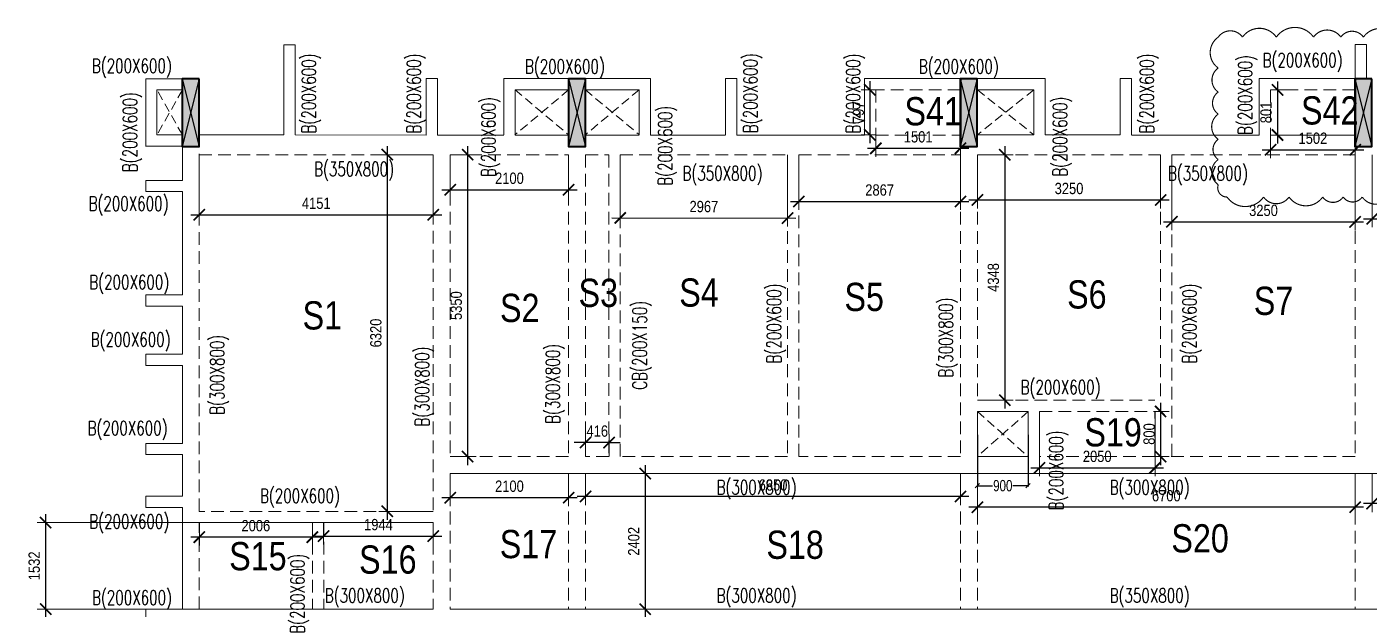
# Model space of a CAD drawing. Header units: millimetres. Extents: x -23 to 55667, y 48 to 26679.
# Drawn here: x -23 to 23784, y 16361 to 26679 of the extents above; entities that cross this region are included whole.
import ezdxf

# ---------------------------------------------------------------- set-up
doc = ezdxf.new("R2010")
doc.units = ezdxf.units.MM
doc.linetypes.add('DASHED', pattern=[0.75, 0.5, -0.25])
doc.linetypes.add('HIDDEN', pattern=[9.525, 6.35, -3.175])
doc.layers.get('Defpoints').update_dxf_attribs({"color": 1})
for name, color, linetype, lineweight in [('S-BEAM-IDEN', 2, 'Continuous', 9), ('S-COL HATCH', 8, 'Continuous', 35), ('S-COLS', 6, 'Continuous', 35), ('S_FRAMES', 4, 'Continuous', 9), ('STR-CUTOUT', 1, 'Continuous', 13)]:
    doc.layers.add(name, color=color, linetype=linetype, lineweight=lineweight)
doc.styles.add('Dim.s & Anno.(Misc.)', font='ARIALN.TTF')
doc.styles.add('ROMANS', font='romans.shx', dxfattribs={"width": 0.75})
doc.styles.add('SOBHA', font='swisscl.ttf', dxfattribs={"height": 200})
doc.dimstyles.new('A-GFC-100', dxfattribs={"dimscale": 100, "dimtxt": 2, "dimasz": 2, "dimexe": 1.5, "dimexo": 0, "dimgap": 1, "dimtad": 1, "dimdec": 0, "dimdsep": 46, "dimtxsty": 'Dim.s & Anno.(Misc.)', "dimblk": 'ARCHTICK', "dimcen": 0, "dimdle": 1.5, "dimclrd": 256, "dimclre": 8, "dimclrt": 6, "dimazin": 2, "dimtfac": 1, "dimtdec": 0, "dimtix": 1, "dimtmove": 2, "dimatfit": 3, "dimfxl": 1, "dimtolj": 1, "dimlwd": -1, "dimlwe": 9, "dimarcsym": 0})
doc.dimstyles.new('S-50', dxfattribs={"dimscale": 50, "dimtxt": 2.5, "dimasz": 1.5, "dimexe": 0.25, "dimexo": 0.25, "dimgap": 0.1, "dimtad": 0, "dimdec": 0, "dimrnd": 0.0005, "dimzin": 0, "dimdsep": 46, "dimtxsty": 'SOBHA', "dimblk": 'OBLIQUE', "dimcen": 0.09, "dimclrd": 9, "dimclre": 9, "dimclrt": 6, "dimadec": 5, "dimazin": 0, "dimtfac": 1, "dimtdec": 0, "dimtofl": 0, "dimtmove": 0, "dimatfit": 3, "dimfxl": 0.18, "dimtolj": 1, "dimtzin": 0, "dimlwd": -1, "dimlwe": -1, "dimarcsym": 0})

# ---------------------------------------------------------------- blocks, each defined once
blk = doc.blocks.new('A$C16acb9dc')
at = {"layer": 'S-COL HATCH'}
h = blk.add_hatch(color=8, dxfattribs=at)
h.dxf.hatch_style = 1
h.paths.add_polyline_path([(300, 17000), (0, 17000), (0, 15800), (300, 15800)])
h = blk.add_hatch(color=8, dxfattribs=at)
h.dxf.hatch_style = 1
h.paths.add_polyline_path([(7151, 17000), (6851, 17000), (6851, 15800), (7151, 15800)])
h = blk.add_hatch(color=8, dxfattribs=at)
h.dxf.hatch_style = 1
h.paths.add_polyline_path([(14100, 17000), (13800, 17000), (13800, 15800), (14100, 15800)])
h = blk.add_hatch(color=8, dxfattribs=at)
h.dxf.hatch_style = 1
h.paths.add_polyline_path([(21100, 17000), (20800, 17000), (20800, 15800), (21100, 15800)])
at = {"layer": 'S-COLS'}
for points in [[(300, 17000), (0, 17000), (0, 15800), (300, 15800)], [(7151, 17000), (6851, 17000), (6851, 15800), (7151, 15800)], [(14100, 17000), (13800, 17000), (13800, 15800), (14100, 15800)], [(21100, 17000), (20800, 17000), (20800, 15800), (21100, 15800)]]:
    blk.add_lwpolyline(points, close=True, dxfattribs=at)
blk = doc.blocks.new('A$C292141ff')
at = {"layer": 'S-COL HATCH'}
h = blk.add_hatch(color=8, dxfattribs=at)
h.dxf.hatch_style = 1
h.paths.add_polyline_path([(300, 22501), (0, 22501), (0, 21301), (300, 21301)])
h = blk.add_hatch(color=8, dxfattribs=at)
h.dxf.hatch_style = 1
h.paths.add_polyline_path([(7151, 22501), (6851, 22501), (6851, 21301), (7151, 21301)])
h = blk.add_hatch(color=8, dxfattribs=at)
h.dxf.hatch_style = 1
h.paths.add_polyline_path([(14100, 22501), (13800, 22501), (13800, 21301), (14100, 21301)])
h = blk.add_hatch(color=8, dxfattribs=at)
h.dxf.hatch_style = 1
h.paths.add_polyline_path([(21100, 22501), (20800, 22501), (20800, 21301), (21100, 21301)])
at = {"layer": 'Defpoints', "color": 3}
for p, q in [((300, 22501), (0, 21301)), ((0, 22501), (300, 21301)), ((7151, 22501), (6851, 21301)), ((6851, 22501), (7151, 21301)), ((14100, 22501), (13800, 21301)), ((13800, 22501), (14100, 21301)), ((21100, 22501), (20800, 21301)), ((20800, 22501), (21100, 21301))]:
    blk.add_line(p, q, dxfattribs=at)
at = {"layer": 'S-COLS'}
for points in [[(300, 22501), (0, 22501), (0, 21301), (300, 21301)], [(7151, 22501), (6851, 22501), (6851, 21301), (7151, 21301)], [(14100, 22501), (13800, 22501), (13800, 21301), (14100, 21301)], [(21100, 22501), (20800, 22501), (20800, 21301), (21100, 21301)]]:
    blk.add_lwpolyline(points, close=True, dxfattribs=at)
blk = doc.blocks.new('_Oblique')
at = {"color": 0, "linetype": 'ByBlock', "lineweight": -2}
blk.add_line((-0.5, -0.5), (0.5, 0.5), dxfattribs=at)
blk = doc.blocks.new('*D159')
at = {"color": 9, "transparency": 16777216}
for p, q in [((16836, 19451), (16836, 18535)), ((17735, 19451), (17735, 18535)), ((16836, 18548), (17105, 18548)), ((17735, 18548), (17466, 18548))]:
    blk.add_line(p, q, dxfattribs=at)
at = {"layer": 'Defpoints', "color": 0, "transparency": 16777216}
for p in [(16836, 19464), (17735, 19464), (17735, 18548)]:
    blk.add_point(p, dxfattribs=at)
at = {"color": 9, "transparency": 16777216, "xscale": 75, "yscale": 75, "zscale": 75, "rotation": 180}
blk.add_blockref('_Oblique', (16836, 18548), dxfattribs=at)
at = {"color": 9, "transparency": 16777216, "xscale": 75, "yscale": 75, "zscale": 75}
blk.add_blockref('_Oblique', (17735, 18548), dxfattribs=at)
at = {"color": 6, "transparency": 16777216, "insert": (17286, 18548), "char_height": 200, "attachment_point": 5, "style": 'SOBHA'}
blk.add_mtext('\\A1;900', dxfattribs=at)
blk = doc.blocks.new('_ArchTick')
at = {"color": 0, "linetype": 'ByBlock', "const_width": 0.15}
blk.add_lwpolyline([(-0.5, -0.5), (0.5, 0.5)], dxfattribs=at)
blk = doc.blocks.new('*D85')
at = {"color": 8, "lineweight": 9, "transparency": 16777216}
for p, q in [((3035, 24414), (3035, 23200)), ((7186, 24414), (7186, 23200))]:
    blk.add_line(p, q, dxfattribs=at)
at = {"transparency": 16777216}
blk.add_line((2885, 23350), (7336, 23350), dxfattribs=at)
at = {"layer": 'Defpoints', "color": 0, "transparency": 16777216}
for p in [(3035, 24414), (7186, 24414), (7186, 23350)]:
    blk.add_point(p, dxfattribs=at)
at = {"transparency": 16777216, "xscale": 200, "yscale": 200, "zscale": 200, "rotation": 180}
blk.add_blockref('_ArchTick', (3035, 23350), dxfattribs=at)
at = {"transparency": 16777216, "xscale": 200, "yscale": 200, "zscale": 200}
blk.add_blockref('_ArchTick', (7186, 23350), dxfattribs=at)
at = {"color": 6, "transparency": 16777216, "insert": (5110, 23552), "char_height": 200, "attachment_point": 5, "style": 'Dim.s & Anno.(Misc.)'}
blk.add_mtext('\\A1;4151', dxfattribs=at)
blk = doc.blocks.new('*D86')
at = {"transparency": 16777216}
blk.add_line((6369, 24564), (6369, 17944), dxfattribs=at)
at = {"color": 8, "lineweight": 9, "transparency": 16777216}
for p, q in [((7186, 24414), (6219, 24414)), ((7186, 18094), (6219, 18094))]:
    blk.add_line(p, q, dxfattribs=at)
at = {"layer": 'Defpoints', "color": 0, "transparency": 16777216}
for p in [(7186, 24414), (6369, 18094), (7186, 18094)]:
    blk.add_point(p, dxfattribs=at)
at = {"transparency": 16777216, "xscale": 200, "yscale": 200, "zscale": 200}
for p, rotation in [((6369, 24414), 90), ((6369, 18094), 270)]:
    blk.add_blockref('_ArchTick', p, dxfattribs=dict(at, rotation=rotation))
at = {"color": 6, "transparency": 16777216, "insert": (6167, 21254), "char_height": 200, "attachment_point": 5, "rotation": 90, "style": 'Dim.s & Anno.(Misc.)'}
blk.add_mtext('\\A1;6320', dxfattribs=at)
blk = doc.blocks.new('*D87')
at = {"transparency": 16777216}
blk.add_line((7795, 24564), (7795, 18914), dxfattribs=at)
at = {"color": 8, "lineweight": 9, "transparency": 16777216}
for p, q in [((7486, 24414), (7945, 24414)), ((7486, 19064), (7945, 19064))]:
    blk.add_line(p, q, dxfattribs=at)
at = {"layer": 'Defpoints', "color": 0, "transparency": 16777216}
for p in [(7486, 24414), (7486, 19064), (7795, 19064)]:
    blk.add_point(p, dxfattribs=at)
at = {"transparency": 16777216, "xscale": 200, "yscale": 200, "zscale": 200}
for p, rotation in [((7795, 24414), 90), ((7795, 19064), 270)]:
    blk.add_blockref('_ArchTick', p, dxfattribs=dict(at, rotation=rotation))
at = {"color": 6, "transparency": 16777216, "insert": (7593, 21739), "char_height": 200, "attachment_point": 5, "rotation": 90, "style": 'Dim.s & Anno.(Misc.)'}
blk.add_mtext('\\A1;5350', dxfattribs=at)
blk = doc.blocks.new('*D88')
at = {"color": 8, "lineweight": 9, "transparency": 16777216}
for p, q in [((7486, 24414), (7486, 23643)), ((9586, 24414), (9586, 23643))]:
    blk.add_line(p, q, dxfattribs=at)
at = {"transparency": 16777216}
blk.add_line((7336, 23793), (9736, 23793), dxfattribs=at)
at = {"layer": 'Defpoints', "color": 0, "transparency": 16777216}
for p in [(7486, 24414), (9586, 24414), (9586, 23793)]:
    blk.add_point(p, dxfattribs=at)
at = {"transparency": 16777216, "xscale": 200, "yscale": 200, "zscale": 200, "rotation": 180}
blk.add_blockref('_ArchTick', (7486, 23793), dxfattribs=at)
at = {"transparency": 16777216, "xscale": 200, "yscale": 200, "zscale": 200}
blk.add_blockref('_ArchTick', (9586, 23793), dxfattribs=at)
at = {"color": 6, "transparency": 16777216, "insert": (8536, 23995), "char_height": 200, "attachment_point": 5, "style": 'Dim.s & Anno.(Misc.)'}
blk.add_mtext('\\A1;2100', dxfattribs=at)
blk = doc.blocks.new('*D89')
at = {"color": 8, "lineweight": 9, "transparency": 16777216}
for p, q in [((3036, 17894), (3036, 17487)), ((5041, 17894), (5041, 17487))]:
    blk.add_line(p, q, dxfattribs=at)
at = {"transparency": 16777216}
blk.add_line((5191, 17637), (2886, 17637), dxfattribs=at)
at = {"layer": 'Defpoints', "color": 0, "transparency": 16777216}
for p in [(3036, 17894), (5041, 17894), (3036, 17637)]:
    blk.add_point(p, dxfattribs=at)
at = {"transparency": 16777216, "xscale": 200, "yscale": 200, "zscale": 200, "rotation": 180}
blk.add_blockref('_ArchTick', (3036, 17637), dxfattribs=at)
at = {"transparency": 16777216, "xscale": 200, "yscale": 200, "zscale": 200}
blk.add_blockref('_ArchTick', (5041, 17637), dxfattribs=at)
at = {"color": 6, "transparency": 16777216, "insert": (4038, 17839), "char_height": 200, "attachment_point": 5, "style": 'Dim.s & Anno.(Misc.)'}
blk.add_mtext('\\A1;2006', dxfattribs=at)
blk = doc.blocks.new('*D90')
at = {"color": 8, "lineweight": 9, "transparency": 16777216}
for p, q in [((7186, 17894), (160, 17894)), ((7186, 16362), (160, 16362))]:
    blk.add_line(p, q, dxfattribs=at)
at = {"transparency": 16777216}
blk.add_line((310, 18044), (310, 16212), dxfattribs=at)
at = {"layer": 'Defpoints', "color": 0, "transparency": 16777216}
for p in [(7186, 17894), (310, 16362), (7186, 16362)]:
    blk.add_point(p, dxfattribs=at)
at = {"transparency": 16777216, "xscale": 200, "yscale": 200, "zscale": 200}
for p, rotation in [((310, 17894), 90), ((310, 16362), 270)]:
    blk.add_blockref('_ArchTick', p, dxfattribs=dict(at, rotation=rotation))
at = {"color": 6, "transparency": 16777216, "insert": (108, 17128), "char_height": 200, "attachment_point": 5, "rotation": 90, "style": 'Dim.s & Anno.(Misc.)'}
blk.add_mtext('\\A1;1532', dxfattribs=at)
blk = doc.blocks.new('*D91')
at = {"color": 8, "lineweight": 9, "transparency": 16777216}
for p, q in [((5241, 17894), (5241, 17506)), ((7186, 17894), (7186, 17506))]:
    blk.add_line(p, q, dxfattribs=at)
at = {"transparency": 16777216}
blk.add_line((5091, 17656), (7336, 17656), dxfattribs=at)
at = {"layer": 'Defpoints', "color": 0, "transparency": 16777216}
for p in [(5241, 17894), (7186, 17894), (7186, 17656)]:
    blk.add_point(p, dxfattribs=at)
at = {"transparency": 16777216, "xscale": 200, "yscale": 200, "zscale": 200, "rotation": 180}
blk.add_blockref('_ArchTick', (5241, 17656), dxfattribs=at)
at = {"transparency": 16777216, "xscale": 200, "yscale": 200, "zscale": 200}
blk.add_blockref('_ArchTick', (7186, 17656), dxfattribs=at)
at = {"color": 6, "transparency": 16777216, "insert": (6213, 17858), "char_height": 200, "attachment_point": 5, "style": 'Dim.s & Anno.(Misc.)'}
blk.add_mtext('\\A1;1944', dxfattribs=at)
blk = doc.blocks.new('*D92')
at = {"color": 8, "lineweight": 9, "transparency": 16777216}
for p, q in [((7486, 18764), (7486, 18186)), ((9586, 18764), (9586, 18186))]:
    blk.add_line(p, q, dxfattribs=at)
at = {"transparency": 16777216}
blk.add_line((9736, 18336), (7336, 18336), dxfattribs=at)
at = {"layer": 'Defpoints', "color": 0, "transparency": 16777216}
for p in [(7486, 18764), (9586, 18764), (7486, 18336)]:
    blk.add_point(p, dxfattribs=at)
at = {"transparency": 16777216, "xscale": 200, "yscale": 200, "zscale": 200, "rotation": 180}
blk.add_blockref('_ArchTick', (7486, 18336), dxfattribs=at)
at = {"transparency": 16777216, "xscale": 200, "yscale": 200, "zscale": 200}
blk.add_blockref('_ArchTick', (9586, 18336), dxfattribs=at)
at = {"color": 6, "transparency": 16777216, "insert": (8536, 18538), "char_height": 200, "attachment_point": 5, "style": 'Dim.s & Anno.(Misc.)'}
blk.add_mtext('\\A1;2100', dxfattribs=at)
blk = doc.blocks.new('*D93')
at = {"color": 8, "lineweight": 9, "transparency": 16777216}
for p, q in [((9886, 18764), (9886, 18207)), ((16536, 18764), (16536, 18207))]:
    blk.add_line(p, q, dxfattribs=at)
at = {"transparency": 16777216}
blk.add_line((16686, 18357), (9736, 18357), dxfattribs=at)
at = {"layer": 'Defpoints', "color": 0, "transparency": 16777216}
for p in [(9886, 18764), (16536, 18764), (9886, 18357)]:
    blk.add_point(p, dxfattribs=at)
at = {"transparency": 16777216, "xscale": 200, "yscale": 200, "zscale": 200, "rotation": 180}
blk.add_blockref('_ArchTick', (9886, 18357), dxfattribs=at)
at = {"transparency": 16777216, "xscale": 200, "yscale": 200, "zscale": 200}
blk.add_blockref('_ArchTick', (16536, 18357), dxfattribs=at)
at = {"color": 6, "transparency": 16777216, "insert": (13211, 18559), "char_height": 200, "attachment_point": 5, "style": 'Dim.s & Anno.(Misc.)'}
blk.add_mtext('\\A1;6650', dxfattribs=at)
blk = doc.blocks.new('*D94')
at = {"color": 8, "lineweight": 9, "transparency": 16777216}
for p, q in [((16836, 18764), (16836, 18018)), ((23536, 18764), (23536, 18018))]:
    blk.add_line(p, q, dxfattribs=at)
at = {"transparency": 16777216}
blk.add_line((23686, 18168), (16686, 18168), dxfattribs=at)
at = {"layer": 'Defpoints', "color": 0, "transparency": 16777216}
for p in [(16836, 18764), (23536, 18764), (16836, 18168)]:
    blk.add_point(p, dxfattribs=at)
at = {"transparency": 16777216, "xscale": 200, "yscale": 200, "zscale": 200, "rotation": 180}
blk.add_blockref('_ArchTick', (16836, 18168), dxfattribs=at)
at = {"transparency": 16777216, "xscale": 200, "yscale": 200, "zscale": 200}
blk.add_blockref('_ArchTick', (23536, 18168), dxfattribs=at)
at = {"color": 6, "transparency": 16777216, "insert": (20186, 18370), "char_height": 200, "attachment_point": 5, "style": 'Dim.s & Anno.(Misc.)'}
blk.add_mtext('\\A1;6700', dxfattribs=at)
blk = doc.blocks.new('*D95')
at = {"color": 8, "lineweight": 9, "transparency": 16777216}
for p, q in [((23836, 18764), (23836, 18081)), ((29311, 18764), (29311, 18081))]:
    blk.add_line(p, q, dxfattribs=at)
at = {"transparency": 16777216}
blk.add_line((29461, 18231), (23686, 18231), dxfattribs=at)
at = {"layer": 'Defpoints', "color": 0, "transparency": 16777216}
for p in [(23836, 18764), (29311, 18764), (23836, 18231)]:
    blk.add_point(p, dxfattribs=at)
at = {"transparency": 16777216, "xscale": 200, "yscale": 200, "zscale": 200, "rotation": 180}
blk.add_blockref('_ArchTick', (23836, 18231), dxfattribs=at)
at = {"transparency": 16777216, "xscale": 200, "yscale": 200, "zscale": 200}
blk.add_blockref('_ArchTick', (29311, 18231), dxfattribs=at)
at = {"color": 6, "transparency": 16777216, "insert": (26573, 18433), "char_height": 200, "attachment_point": 5, "style": 'Dim.s & Anno.(Misc.)'}
blk.add_mtext('\\A1;5475', dxfattribs=at)
blk = doc.blocks.new('*D99')
at = {"transparency": 16777216}
blk.add_line((55517, 18914), (55517, 16212), dxfattribs=at)
at = {"color": 8, "lineweight": 9, "transparency": 16777216}
for p, q in [((7486, 18764), (55667, 18764)), ((7486, 16362), (55667, 16362))]:
    blk.add_line(p, q, dxfattribs=at)
at = {"layer": 'Defpoints', "color": 0, "transparency": 16777216}
for p in [(7486, 18764), (7486, 16362), (55517, 16362)]:
    blk.add_point(p, dxfattribs=at)
at = {"transparency": 16777216, "xscale": 200, "yscale": 200, "zscale": 200}
for p, rotation in [((55517, 18764), 90), ((55517, 16362), 270)]:
    blk.add_blockref('_ArchTick', p, dxfattribs=dict(at, rotation=rotation))
at = {"color": 6, "transparency": 16777216, "insert": (55315, 17563), "char_height": 200, "attachment_point": 5, "rotation": 90, "style": 'Dim.s & Anno.(Misc.)'}
blk.add_mtext('\\A1;2402', dxfattribs=at)
blk = doc.blocks.new('*D100')
at = {"transparency": 16777216}
for p, q in [((9886, 19313), (9686, 19313)), ((10302, 19313), (9886, 19313)), ((10302, 19313), (10502, 19313))]:
    blk.add_line(p, q, dxfattribs=at)
at = {"color": 8, "lineweight": 9, "transparency": 16777216}
for p, q in [((9886, 19064), (9886, 19463)), ((10302, 19064), (10302, 19463))]:
    blk.add_line(p, q, dxfattribs=at)
at = {"layer": 'Defpoints', "color": 0, "transparency": 16777216}
for p in [(9886, 19313), (9886, 19064), (10302, 19064)]:
    blk.add_point(p, dxfattribs=at)
at = {"transparency": 16777216, "xscale": 200, "yscale": 200, "zscale": 200}
blk.add_blockref('_ArchTick', (9886, 19313), dxfattribs=at)
at = {"transparency": 16777216, "xscale": 200, "yscale": 200, "zscale": 200, "rotation": 180}
blk.add_blockref('_ArchTick', (10302, 19313), dxfattribs=at)
at = {"color": 6, "transparency": 16777216, "insert": (10094, 19515), "char_height": 200, "attachment_point": 5, "style": 'Dim.s & Anno.(Misc.)'}
blk.add_mtext('\\A1;416', dxfattribs=at)
blk = doc.blocks.new('*D101')
at = {"color": 8, "lineweight": 9, "transparency": 16777216}
for p, q in [((10502, 24414), (10501, 23143)), ((13469, 24412), (13468, 23141))]:
    blk.add_line(p, q, dxfattribs=at)
at = {"transparency": 16777216}
blk.add_line((10351, 23293), (13618, 23291), dxfattribs=at)
at = {"layer": 'Defpoints', "color": 0, "transparency": 16777216}
for p in [(10502, 24414), (13469, 24412), (13468, 23291)]:
    blk.add_point(p, dxfattribs=at)
at = {"transparency": 16777216, "xscale": 200, "yscale": 200, "zscale": 200}
for p, rotation in [((10501, 23293), 179.9586224909352), ((13468, 23291), 359.9586224909352)]:
    blk.add_blockref('_ArchTick', p, dxfattribs=dict(at, rotation=rotation))
at = {"color": 6, "transparency": 16777216, "insert": (11985, 23494), "char_height": 200, "attachment_point": 5, "rotation": 359.9586, "style": 'Dim.s & Anno.(Misc.)'}
blk.add_mtext('\\A1;2967', dxfattribs=at)
blk = doc.blocks.new('*D102')
at = {"color": 8, "lineweight": 9, "transparency": 16777216}
for p, q in [((13669, 24412), (13669, 23435)), ((16536, 24412), (16536, 23435))]:
    blk.add_line(p, q, dxfattribs=at)
at = {"transparency": 16777216}
blk.add_line((13519, 23585), (16686, 23585), dxfattribs=at)
at = {"layer": 'Defpoints', "color": 0, "transparency": 16777216}
for p in [(13669, 24412), (16536, 24412), (16536, 23585)]:
    blk.add_point(p, dxfattribs=at)
at = {"transparency": 16777216, "xscale": 200, "yscale": 200, "zscale": 200, "rotation": 180}
blk.add_blockref('_ArchTick', (13669, 23585), dxfattribs=at)
at = {"transparency": 16777216, "xscale": 200, "yscale": 200, "zscale": 200}
blk.add_blockref('_ArchTick', (16536, 23585), dxfattribs=at)
at = {"color": 6, "transparency": 16777216, "insert": (15102, 23787), "char_height": 200, "attachment_point": 5, "style": 'Dim.s & Anno.(Misc.)'}
blk.add_mtext('\\A1;2867', dxfattribs=at)
blk = doc.blocks.new('*D103')
at = {"color": 8, "lineweight": 9, "transparency": 16777216}
for p, q in [((16836, 24412), (16836, 23462)), ((20086, 24412), (20086, 23462))]:
    blk.add_line(p, q, dxfattribs=at)
at = {"transparency": 16777216}
blk.add_line((16686, 23612), (20236, 23612), dxfattribs=at)
at = {"layer": 'Defpoints', "color": 0, "transparency": 16777216}
for p in [(16836, 24412), (20086, 24412), (20086, 23612)]:
    blk.add_point(p, dxfattribs=at)
at = {"transparency": 16777216, "xscale": 200, "yscale": 200, "zscale": 200, "rotation": 180}
blk.add_blockref('_ArchTick', (16836, 23612), dxfattribs=at)
at = {"transparency": 16777216, "xscale": 200, "yscale": 200, "zscale": 200}
blk.add_blockref('_ArchTick', (20086, 23612), dxfattribs=at)
at = {"color": 6, "transparency": 16777216, "insert": (18461, 23814), "char_height": 200, "attachment_point": 5, "style": 'Dim.s & Anno.(Misc.)'}
blk.add_mtext('\\A1;3250', dxfattribs=at)
blk = doc.blocks.new('*D104')
at = {"transparency": 16777216}
blk.add_line((17322, 24562), (17322, 19914), dxfattribs=at)
at = {"color": 8, "lineweight": 9, "transparency": 16777216}
for p, q in [((16836, 24412), (17472, 24412)), ((16836, 20064), (17472, 20064))]:
    blk.add_line(p, q, dxfattribs=at)
at = {"layer": 'Defpoints', "color": 0, "transparency": 16777216}
for p in [(16836, 24412), (16836, 20064), (17322, 20064)]:
    blk.add_point(p, dxfattribs=at)
at = {"transparency": 16777216, "xscale": 200, "yscale": 200, "zscale": 200}
for p, rotation in [((17322, 24412), 89.9969750730638), ((17322, 20064), 269.9969750730637)]:
    blk.add_blockref('_ArchTick', p, dxfattribs=dict(at, rotation=rotation))
at = {"color": 6, "transparency": 16777216, "insert": (17120, 22238), "char_height": 200, "attachment_point": 5, "rotation": 89.997, "style": 'Dim.s & Anno.(Misc.)'}
blk.add_mtext('\\A1;4348', dxfattribs=at)
blk = doc.blocks.new('*D105')
at = {"color": 8, "lineweight": 9, "transparency": 16777216}
for p, q in [((17935, 19864), (17935, 18715)), ((19986, 19864), (19986, 18715))]:
    blk.add_line(p, q, dxfattribs=at)
at = {"transparency": 16777216}
blk.add_line((17785, 18865), (20136, 18865), dxfattribs=at)
at = {"layer": 'Defpoints', "color": 0, "transparency": 16777216}
for p in [(17935, 19864), (19986, 19864), (19986, 18865)]:
    blk.add_point(p, dxfattribs=at)
at = {"transparency": 16777216, "xscale": 200, "yscale": 200, "zscale": 200, "rotation": 180}
blk.add_blockref('_ArchTick', (17935, 18865), dxfattribs=at)
at = {"transparency": 16777216, "xscale": 200, "yscale": 200, "zscale": 200}
blk.add_blockref('_ArchTick', (19986, 18865), dxfattribs=at)
at = {"color": 6, "transparency": 16777216, "insert": (18961, 19067), "char_height": 200, "attachment_point": 5, "style": 'Dim.s & Anno.(Misc.)'}
blk.add_mtext('\\A1;2050', dxfattribs=at)
blk = doc.blocks.new('*D106')
at = {"transparency": 16777216}
blk.add_line((20085, 20014), (20085, 18914), dxfattribs=at)
at = {"color": 8, "lineweight": 9, "transparency": 16777216}
for p, q in [((19986, 19864), (20235, 19864)), ((19986, 19064), (20235, 19064))]:
    blk.add_line(p, q, dxfattribs=at)
at = {"layer": 'Defpoints', "color": 0, "transparency": 16777216}
for p in [(19986, 19864), (19986, 19064), (20085, 19064)]:
    blk.add_point(p, dxfattribs=at)
at = {"transparency": 16777216, "xscale": 200, "yscale": 200, "zscale": 200}
for p, rotation in [((20085, 19864), 90), ((20085, 19064), 270)]:
    blk.add_blockref('_ArchTick', p, dxfattribs=dict(at, rotation=rotation))
at = {"color": 6, "transparency": 16777216, "insert": (19883, 19464), "char_height": 200, "attachment_point": 5, "rotation": 90, "style": 'Dim.s & Anno.(Misc.)'}
blk.add_mtext('\\A1;800', dxfattribs=at)
blk = doc.blocks.new('*D107')
at = {"color": 8, "lineweight": 9, "transparency": 16777216}
for p, q in [((20286, 24414), (20285, 23076)), ((23536, 24412), (23535, 23073))]:
    blk.add_line(p, q, dxfattribs=at)
at = {"transparency": 16777216}
blk.add_line((20135, 23226), (23685, 23223), dxfattribs=at)
at = {"layer": 'Defpoints', "color": 0, "transparency": 16777216}
for p in [(20286, 24414), (23536, 24412), (23535, 23223)]:
    blk.add_point(p, dxfattribs=at)
at = {"transparency": 16777216, "xscale": 200, "yscale": 200, "zscale": 200}
for p, rotation in [((20285, 23226), 179.9531051215326), ((23535, 23223), 359.9531051215326)]:
    blk.add_blockref('_ArchTick', p, dxfattribs=dict(at, rotation=rotation))
at = {"color": 6, "transparency": 16777216, "insert": (21910, 23426), "char_height": 200, "attachment_point": 5, "rotation": 359.9531, "style": 'Dim.s & Anno.(Misc.)'}
blk.add_mtext('\\A1;3250', dxfattribs=at)
blk = doc.blocks.new('*D108')
at = {"color": 8, "lineweight": 9, "transparency": 16777216}
for p, q in [((23836, 24412), (23836, 23128)), ((26473, 24412), (26473, 23128))]:
    blk.add_line(p, q, dxfattribs=at)
at = {"transparency": 16777216}
blk.add_line((23686, 23278), (26623, 23278), dxfattribs=at)
at = {"layer": 'Defpoints', "color": 0, "transparency": 16777216}
for p in [(23836, 24412), (26473, 24412), (26473, 23278)]:
    blk.add_point(p, dxfattribs=at)
at = {"transparency": 16777216, "xscale": 200, "yscale": 200, "zscale": 200, "rotation": 180}
blk.add_blockref('_ArchTick', (23836, 23278), dxfattribs=at)
at = {"transparency": 16777216, "xscale": 200, "yscale": 200, "zscale": 200}
blk.add_blockref('_ArchTick', (26473, 23278), dxfattribs=at)
at = {"color": 6, "transparency": 16777216, "insert": (25154, 23480), "char_height": 200, "attachment_point": 5, "style": 'Dim.s & Anno.(Misc.)'}
blk.add_mtext('\\A1;2637', dxfattribs=at)
blk = doc.blocks.new('*D126')
at = {"color": 8, "lineweight": 9, "transparency": 16777216}
for p, q in [((22035, 24762), (22035, 24352)), ((23537, 24762), (23537, 24352))]:
    blk.add_line(p, q, dxfattribs=at)
at = {"transparency": 16777216}
blk.add_line((21885, 24502), (23687, 24502), dxfattribs=at)
at = {"layer": 'Defpoints', "color": 0, "transparency": 16777216}
for p in [(22035, 24762), (23537, 24762), (23537, 24502)]:
    blk.add_point(p, dxfattribs=at)
at = {"transparency": 16777216, "xscale": 200, "yscale": 200, "zscale": 200, "rotation": 180}
blk.add_blockref('_ArchTick', (22035, 24502), dxfattribs=at)
at = {"transparency": 16777216, "xscale": 200, "yscale": 200, "zscale": 200}
blk.add_blockref('_ArchTick', (23537, 24502), dxfattribs=at)
at = {"color": 6, "transparency": 16777216, "insert": (22786, 24704), "char_height": 200, "attachment_point": 5, "style": 'Dim.s & Anno.(Misc.)'}
blk.add_mtext('\\A1;1502', dxfattribs=at)
blk = doc.blocks.new('*D127')
at = {"transparency": 16777216}
blk.add_line((22159, 25712), (22159, 24612), dxfattribs=at)
at = {"color": 8, "lineweight": 9, "transparency": 16777216}
for p, q in [((22035, 25562), (22309, 25562)), ((22035, 24762), (22309, 24762))]:
    blk.add_line(p, q, dxfattribs=at)
at = {"layer": 'Defpoints', "color": 0, "transparency": 16777216}
for p in [(22035, 25562), (22035, 24762), (22159, 24762)]:
    blk.add_point(p, dxfattribs=at)
at = {"transparency": 16777216, "xscale": 200, "yscale": 200, "zscale": 200}
for p, rotation in [((22159, 25562), 90), ((22159, 24762), 270)]:
    blk.add_blockref('_ArchTick', p, dxfattribs=dict(at, rotation=rotation))
at = {"color": 6, "transparency": 16777216, "insert": (21957, 25162), "char_height": 200, "attachment_point": 5, "rotation": 90, "style": 'Dim.s & Anno.(Misc.)'}
blk.add_mtext('\\A1;801', dxfattribs=at)
blk = doc.blocks.new('*D128')
at = {"color": 8, "lineweight": 9, "transparency": 16777216}
for p, q in [((15035, 24762), (15035, 24377)), ((16536, 24762), (16536, 24377))]:
    blk.add_line(p, q, dxfattribs=at)
at = {"transparency": 16777216}
blk.add_line((14885, 24527), (16686, 24527), dxfattribs=at)
at = {"layer": 'Defpoints', "color": 0, "transparency": 16777216}
for p in [(15035, 24762), (16536, 24762), (16536, 24527)]:
    blk.add_point(p, dxfattribs=at)
at = {"transparency": 16777216, "xscale": 200, "yscale": 200, "zscale": 200, "rotation": 180}
blk.add_blockref('_ArchTick', (15035, 24527), dxfattribs=at)
at = {"transparency": 16777216, "xscale": 200, "yscale": 200, "zscale": 200}
blk.add_blockref('_ArchTick', (16536, 24527), dxfattribs=at)
at = {"color": 6, "transparency": 16777216, "insert": (15785, 24729), "char_height": 200, "attachment_point": 5, "style": 'Dim.s & Anno.(Misc.)'}
blk.add_mtext('\\A1;1501', dxfattribs=at)
blk = doc.blocks.new('*D129')
at = {"transparency": 16777216}
blk.add_line((14926, 25714), (14926, 24617), dxfattribs=at)
at = {"color": 8, "lineweight": 9, "transparency": 16777216}
for p, q in [((15035, 25564), (14776, 25564)), ((15035, 24767), (14776, 24767))]:
    blk.add_line(p, q, dxfattribs=at)
at = {"layer": 'Defpoints', "color": 0, "transparency": 16777216}
for p in [(15035, 25564), (14926, 24767), (15035, 24767)]:
    blk.add_point(p, dxfattribs=at)
at = {"transparency": 16777216, "xscale": 200, "yscale": 200, "zscale": 200}
for p, rotation in [((14926, 25564), 90), ((14926, 24767), 270)]:
    blk.add_blockref('_ArchTick', p, dxfattribs=dict(at, rotation=rotation))
at = {"color": 6, "transparency": 16777216, "insert": (14724, 25165), "char_height": 200, "attachment_point": 5, "rotation": 90, "style": 'Dim.s & Anno.(Misc.)'}
blk.add_mtext('\\A1;797', dxfattribs=at)
blk = doc.blocks.new('*D84')
at = {"transparency": 16777216}
blk.add_line((10944, 18914), (10944, 16212), dxfattribs=at)
at = {"color": 8, "lineweight": 9, "transparency": 16777216}
for p, q in [((9886, 18764), (11094, 18764)), ((9886, 16362), (11094, 16362))]:
    blk.add_line(p, q, dxfattribs=at)
at = {"layer": 'Defpoints', "color": 0, "transparency": 16777216}
for p in [(9886, 18764), (9886, 16362), (10944, 16362)]:
    blk.add_point(p, dxfattribs=at)
at = {"transparency": 16777216, "xscale": 200, "yscale": 200, "zscale": 200}
for p, rotation in [((10944, 18764), 90), ((10944, 16362), 270)]:
    blk.add_blockref('_ArchTick', p, dxfattribs=dict(at, rotation=rotation))
at = {"color": 6, "transparency": 16777216, "insert": (10742, 17563), "char_height": 200, "attachment_point": 5, "rotation": 90, "style": 'Dim.s & Anno.(Misc.)'}
blk.add_mtext('\\A1;2402', dxfattribs=at)

msp = doc.modelspace()

# ---------------------------------------------------------------- linework, layer by layer
at = {"const_width": 20}
msp.add_lwpolyline([(24266, 26497.1, 0.5205671), (23682.4, 26497.1, 0.5205671), (23281.4, 26497.1, 0.5205671), (22797.5, 26497.1, 0.5205671), (22137.5, 26497.1, 0.5205671), (21537.3, 26497.1, 0.5205671), (21107.4, 26497.1, 0.5205671), (21107.4, 25949.4, 0.5205671), (21107.4, 25522.7, 0.5205671), (21107.4, 25132.6, 0.5205671), (21107.4, 24685.6, 0.5205671), (21107.4, 24328, 0.5205671), (21107.4, 23882.2, 0.5205671), (21263.8, 23663.3, 0.5205671), (21911.2, 23663.3, 0.5205671), (22363.9, 23663.3, 0.5205671), (22960.3, 23663.3, 0.5205671), (23323.5, 23663.3, 0.5205671), (23660.8, 23663.3, 0.5205671), (24149.5, 23663.3, 0.5205671)], format="xyb", dxfattribs=at)
at = {"layer": 'S_FRAMES'}
for p, q in [((2084.4, 24564.7), (2084.4, 25760.8)), ((2084.4, 25760.8), (2735.6, 25760.8)), ((9885.6, 25764), (9885.6, 25764)), ((16835.6, 25764), (16835.6, 25764)), ((16835.6, 25764), (16835.6, 25764)), ((9585.6, 25564), (9585.6, 24766.7)), ((9885.6, 25564), (9885.6, 24766.7)), ((16835.6, 25564), (16835.6, 24766.7)), ((2734.6, 24564.7), (2083, 24564.7)), ((2735.6, 23958.8), (2735.6, 24564.7)), ((2735.6, 21928.8), (2735.6, 23758.8)), ((2735.6, 20878.8), (2735.6, 21728.8)), ((2735.6, 19298.7), (2735.6, 20678.8)), ((16835.6, 19863.7), (16835.6, 19063.7)), ((16835.6, 19863.7), (17735.4, 19863.7)), ((17735.4, 19863.7), (17735.4, 19063.7)), ((2735.6, 18363.7), (2735.6, 19098.7)), ((17735.4, 19063.7), (16835.6, 19063.7)), ((2735.6, 16361.6), (2735.6, 18163.7))]:
    msp.add_line(p, q, dxfattribs=at)
at = {"layer": 'S_FRAMES', "linetype": 'Continuous', "ltscale": 450}
for p, q in [((23535.5, 25762.3), (21834, 25762.3)), ((21835.3, 25761.2), (21835.3, 24761.5))]:
    msp.add_line(p, q, dxfattribs=at)
at = {"layer": 'S_FRAMES', "linetype": 'DASHED', "ltscale": 450}
for p, q in [((16535.6, 25564), (16535.6, 24766.7)), ((16535.6, 25564), (16535.6, 24766.7)), ((23536.9, 25562.3), (22035.4, 25562.3)), ((22035.4, 25562.3), (22035.4, 24761.5)), ((23535.6, 25564.2), (23535.6, 24766.7)), ((3035.7, 24764.7), (3034.6, 24413.7)), ((3035.6, 18093.7), (3034.6, 24413.7)), ((7185.6, 24413.7), (7185.6, 18093.7)), ((7485.6, 24413.5), (7485.6, 19063.7)), ((7485.6, 24413.5), (9585.6, 24413.5)), ((9585.6, 24413.5), (9585.6, 19063.7)), ((9885.6, 24413.5), (9885.6, 19063.7)), ((16535.6, 24411.5), (16535.6, 19063.7)), ((16835.9, 24411.5), (16835.6, 20063.7)), ((23535.8, 24411.5), (23535.6, 19063.7)), ((16835.6, 20063.7), (19985.6, 20063.7)), ((17935.4, 19863.7), (17935.4, 19063.7)), ((17935.4, 19863.7), (19985.6, 19863.7)), ((19985.6, 19063.7), (19985.6, 19863.7)), ((9585.6, 19063.7), (7485.6, 19063.7)), ((10301.8, 19063.7), (9885.6, 19063.7)), ((13468.6, 19063.7), (10501.8, 19063.7)), ((16535.6, 19063.7), (13668.6, 19063.7)), ((19985.6, 19063.7), (17935.4, 19063.7)), ((23535.6, 19063.7), (20185.6, 19063.7)), ((9585.6, 18763.7), (7485.6, 18763.7)), ((7485.6, 18763.7), (7485.6, 16361.6)), ((9585.6, 18763.7), (9585.6, 16361.6)), ((9885.6, 18763.7), (9885.6, 16361.6)), ((16535.6, 18763.7), (9885.6, 18763.7)), ((16535.6, 18763.7), (16535.6, 16361.6)), ((16835.6, 18763.7), (16835.6, 16361.6)), ((23535.6, 18763.7), (16835.6, 18763.7)), ((23535.6, 18763.7), (23535.6, 16361.6)), ((7185.6, 18093.7), (3035.6, 18093.7)), ((3035.6, 16361.6), (3035.6, 17893.7)), ((5041.3, 17893.7), (3035.6, 17893.7)), ((5041.3, 17893.7), (5041.3, 16361.6)), ((7185.6, 17893.7), (5241.3, 17893.7)), ((5241.3, 17893.7), (5241.3, 16361.6)), ((7185.6, 17893.7), (7185.6, 16361.6)), ((16535.6, 16361.6), (9885.6, 16361.6)), ((23535.6, 16361.6), (16835.6, 16361.6))]:
    msp.add_line(p, q, dxfattribs=at)
at = {"layer": 'S_FRAMES', "linetype": 'Continuous', "ltscale": 450}
for points in [[(3035.7, 24764.7), (4534.8, 24764.2), (4534.8, 26361.9), (4734.8, 26361.9), (4734.8, 24764.1), (7060.4, 24761.5)], [(23535.6, 25764.9), (23535.6, 26364.1), (23735.6, 26364.1), (23735.6, 25764.9)], [(7060.4, 24761.5), (7059.8, 25761.7), (7259.8, 25761.7), (7260.4, 24761.5)], [(8435.6, 24762.8), (8435.9, 25762.3), (9586.9, 25762.3)], [(9885.5, 25762.3), (11035.6, 25762.3), (11035.6, 24761.5), (12365.2, 24761.5)], [(12366.5, 24767.2), (12366.5, 25761.7), (12566.5, 25761.7), (12566.5, 24761.5)], [(19366.2, 24764.5), (19366.2, 25763.9), (19566.2, 25763.9), (19566.2, 24764.5)], [(2734.6, 25562.4), (2284.2, 25562.4), (2283.3, 24764.7), (2734.6, 24764.7), (2734.6, 25562.4)], [(7260.4, 24761.5), (8435.9, 24761.5)], [(8635.9, 24761.5), (9585.6, 24762.4)], [(9885.6, 24761.5), (10835.6, 24761.5)], [(12566.5, 24761.5), (14835.3, 24761.5)], [(16834.6, 24764.5), (17835.6, 24764.5)], [(18035.6, 24764.5), (19366.2, 24764.5)], [(19567.5, 24761.5), (21835.3, 24761.5)], [(22035.3, 24761.5), (23536.8, 24761.5)], [(2735.6, 23958.8), (2084.1, 23958.8), (2084.1, 23758.8), (2735.6, 23758.8)], [(2735.6, 21928.8), (2084.1, 21928.8), (2084.1, 21728.8), (2735.6, 21728.8)], [(2735.6, 20878.8), (2084.1, 20878.8), (2084.1, 20678.8), (2735.6, 20678.8)], [(2735.9, 19298.7), (2084.4, 19298.7), (2084.4, 19098.7), (2735.9, 19098.7)], [(2736.4, 18363.7), (2084.8, 18363.7), (2084.8, 18163.7), (2736.4, 18163.7)]]:
    msp.add_lwpolyline(points, dxfattribs=at)
at = {"layer": 'S_FRAMES'}
for points in [[(14835.3, 24761.5), (14835.3, 25764), (18035.8, 25764), (18035.8, 24764.5)], [(8635.9, 24761.5), (8635.6, 25562.3), (9585.6, 25562.3)], [(9885.6, 25562.3), (10835.6, 25562.3), (10835.6, 24766.7)], [(16835.6, 25564), (17835.6, 25564), (17835.6, 24764.5)], [(2735.6, 16361.6), (2085.3, 16361.6), (2083.7, 14961.6), (2735.5, 14961.6)]]:
    msp.add_lwpolyline(points, dxfattribs=at)
at = {"layer": 'S_FRAMES', "linetype": 'DASHED', "ltscale": 450}
for points in [[(16535.7, 25564), (15035.1, 25564), (15035.1, 24766.7)], [(15035.1, 24761.5), (16535.6, 24761.5)], [(3034.6, 24413.7), (7185.6, 24413.7)], [(9885.6, 24413.7), (10301.8, 24413.7)], [(10301.8, 24413.7), (10301.8, 19063.7)], [(10501.8, 24413.7), (13468.8, 24411.5), (13468.6, 19063.7)], [(10501.8, 19063.7), (10501.8, 24413.7)], [(13668.6, 19063.7), (13668.8, 24411.5), (16535.6, 24411.5)], [(16835.9, 24411.5), (20085.8, 24411.5), (20085.8, 20063.7)], [(20285.8, 19063.7), (20285.8, 24414.2), (23535.8, 24411.5)], [(5041.3, 16361.6), (3035.6, 16361.6)], [(7185.6, 16361.6), (5241.3, 16361.6)], [(9585.6, 16361.6), (7485.6, 16361.6)]]:
    msp.add_lwpolyline(points, dxfattribs=at)
at = {"layer": 'STR-CUTOUT', "color": 1, "linetype": 'HIDDEN', "ltscale": 25}
for p, q in [((2734.6, 25562.4), (2283.4, 24763.1)), ((2734.7, 24764.7), (2284.3, 25562.4)), ((9585.7, 25563.4), (8631.1, 24762.8)), ((8635.7, 25564), (9585.7, 24765)), ((9882.5, 25565), (10835.7, 24769.4)), ((10835.7, 25563.4), (9882.5, 24766.7)), ((16835.7, 25564), (17835.7, 24765.6)), ((17835.7, 25564), (16835.7, 24765.6)), ((17735.5, 19863.7), (16835.7, 19063.8)), ((16835.7, 19863.7), (17735.5, 19063.8))]:
    msp.add_line(p, q, dxfattribs=at)

# ---------------------------------------------------------------- block references
msp.add_blockref('A$C16acb9dc', (2734.1, 8760.5))
at = {"layer": 'S-COLS'}
msp.add_blockref('A$C292141ff', (2732.5, 3259.8), dxfattribs=at)

# ---------------------------------------------------------------- texts
at = {"color": 0, "style": 'Dim.s & Anno.(Misc.)'}
for s, p in [('S41', (15542, 24933.4)), ('S42', (22576.1, 24948.6)), ('S3', (9762, 21715.7)), ('S4', (11547.5, 21721.1)), ('S5', (14477.8, 21643.5)), ('S6', (18426.8, 21688)), ('S2', (8368.5, 21449)), ('S7', (21738, 21574.6)), ('S1', (4867, 21316.5)), ('S19', (18733.2, 19244.7)), ('S20', (20276.3, 17365.8)), ('S17', (8364.8, 17264.2)), ('S18', (13092.8, 17252.3)), ('S15', (3565.1, 17049.5)), ('S16', (5869.4, 16989.8))]:
    msp.add_text(s, height=500, dxfattribs=at).set_placement(p)
at = {"layer": 'S-BEAM-IDEN', "color": 1, "style": 'ROMANS', "width": 0.7}
for p in [(21894.4, 25965), (1129.9, 25861.9), (8810.3, 25853.4), (15796.5, 25853.4), (1071.5, 23421.5), (1084.4, 22028.7), (1108.2, 21014.9), (17602.5, 20169.5), (1054.3, 19442.8), (4111.8, 18245.4), (1084.4, 17790.1), (1132.8, 16439.8)]:
    msp.add_text('B(200X600)', height=250, dxfattribs=at).set_placement(p)
for p in [(5104.7, 24790.8), (6965.6, 24790.1), (12936.4, 24796.1), (14758.6, 24790.8), (19964.5, 24791.2), (21711.8, 24764.5), (1931, 24105), (8287.6, 24019.4), (11421.1, 23865.2), (18426.4, 24025.7), (13353.2, 20715.6), (20724.7, 20715.6), (18359.6, 18111.8), (4900.8, 15926)]:
    msp.add_text('B(200X600)', height=250, rotation=90, dxfattribs=at).set_placement(p)
at = {"layer": 'S-BEAM-IDEN', "color": 3, "style": 'ROMANS', "width": 0.7}
for s, p in [('B(350X800)', (5071.3, 24034.7)), ('B(350X800)', (11604.8, 23958.7)), ('B(350X800)', (20214.7, 23958.7)), ('B(300X800)', (12210.1, 18394.7)), ('B(300X800)', (19181.8, 18394.7)), ('B(300X800)', (5261.2, 16477.2)), ('B(300X800)', (12210.1, 16477.2)), ('B(350X800)', (19181.8, 16477.2))]:
    msp.add_text(s, height=250, dxfattribs=at).set_placement(p)
for s, p in [('CB(200X150)', (10971.3, 20249)), ('B(300X800)', (16401.8, 20465.2)), ('B(300X800)', (3477.1, 19806.2)), ('B(300X800)', (7114.3, 19598.8)), ('B(300X800)', (9429.4, 19645.1))]:
    msp.add_text(s, height=250, rotation=90, dxfattribs=at).set_placement(p)

# ---------------------------------------------------------------- dimensions: what is measured, and where the dimension line sits
for base, p1, p2, picture, middle in [((14926.4, 24766.7), (15035.1, 25564), (15035.1, 24766.7), '*D129', (14724.3, 25165.3)), ((6369.3, 18093.7), (7185.6, 24413.7), (7185.6, 18093.7), '*D86', (6167.2, 21253.7)), ((7795.3, 19063.7), (7485.6, 24413.5), (7485.6, 19063.7), '*D87', (7593.1, 21738.6)), ((20084.7, 19063.7), (19985.6, 19863.7), (19985.6, 19063.7), '*D106', (19882.6, 19463.7)), ((55516.7, 16361.6), (7485.6, 18763.7), (7485.6, 16361.6), '*D99', (55314.6, 17562.7)), ((10944.2, 16361.6), (9885.6, 18763.7), (9885.6, 16361.6), '*D84', (10742, 17562.7)), ((309.9, 16361.6), (7185.6, 17893.7), (7185.6, 16361.6), '*D90', (107.8, 17127.7))]:
    dim = msp.add_linear_dim(base=base, p1=p1, p2=p2, angle=90, dimstyle='A-GFC-100')
    dim.commit()
    dim.dimension.update_dxf_attribs({"geometry": picture, "text_midpoint": middle})
for p1, p2, distance, picture, middle in [((22035.4, 25562.3), (22035.4, 24761.5), 123.6, '*D127', (21956.9, 25161.9)), ((16835.9, 24411.5), (16835.6, 20063.7), 486.5, '*D104', (17120.1, 22237.6)), ((10501.8, 24413.7), (13468.8, 24411.5), -1120.8, '*D101', (11984.7, 23493.9)), ((20285.8, 24414.2), (23535.8, 24411.5), -1188.6, '*D107', (21910, 23426.4))]:
    dim = msp.add_aligned_dim(p1=p1, p2=p2, distance=distance, dimstyle='A-GFC-100')
    dim.commit()
    dim.dimension.update_dxf_attribs({"geometry": picture, "text_midpoint": middle})
for base, p1, p2, dimstyle, picture, middle in [((16535.6467, 24526.6043), (15035.1018, 24761.5395), (16535.6467, 24761.5395), 'A-GFC-100', '*D128', (15785.3743, 24728.7189)), ((23536.8414, 24501.9195), (22035.2793, 24761.5402), (23536.8414, 24761.5402), 'A-GFC-100', '*D126', (22786.0604, 24704.0341)), ((7185.6, 23350.1), (3034.6, 24413.7), (7185.6, 24413.7), 'A-GFC-100', '*D85', (5110.1, 23552.2)), ((9585.6, 23793.4), (7485.6, 24413.5), (9585.6, 24413.5), 'A-GFC-100', '*D88', (8535.6, 23995.5)), ((16535.6, 23585.1), (13668.8, 24411.5), (16535.6, 24411.5), 'A-GFC-100', '*D102', (15102.2, 23787.2)), ((20085.8, 23611.7), (16835.9, 24411.5), (20085.8, 24411.5), 'A-GFC-100', '*D103', (18460.8, 23813.8)), ((26473.0752, 23277.9017), (23835.5858, 24411.5395), (26473.0752, 24411.5395), 'A-GFC-100', '*D108', (25154.3305, 23480.0163)), ((19985.6, 18864.9), (17935.4, 19863.7), (19985.6, 19863.7), 'A-GFC-100', '*D105', (18960.5, 19067)), ((9885.6, 19313.4), (10301.8, 19063.7), (9885.6, 19063.7), 'A-GFC-100', '*D100', (10093.7, 19515.5)), ((17735.4, 18547.9), (16835.6, 19463.7), (17735.4, 19463.7), 'S-50', '*D159', (17285.5, 18547.9)), ((7485.6, 18336.3), (9585.6, 18763.7), (7485.6, 18763.7), 'A-GFC-100', '*D92', (8535.6, 18538.4)), ((9885.6, 18357.3), (16535.6, 18763.7), (9885.6, 18763.7), 'A-GFC-100', '*D93', (13210.6, 18559.4)), ((16835.6, 18168.1), (23535.6, 18763.7), (16835.6, 18763.7), 'A-GFC-100', '*D94', (20185.6, 18370.2)), ((23835.6, 18231.2), (29310.6, 18763.7), (23835.6, 18763.7), 'A-GFC-100', '*D95', (26573.1, 18432.9)), ((3035.6, 17637.4), (5041.3, 17893.7), (3035.6, 17893.7), 'A-GFC-100', '*D89', (4038.4, 17839.5)), ((7185.6, 17656), (5241.3, 17893.7), (7185.6, 17893.7), 'A-GFC-100', '*D91', (6213.4, 17858.1))]:
    dim = msp.add_linear_dim(base=base, p1=p1, p2=p2, dimstyle=dimstyle)
    dim.commit()
    dim.dimension.update_dxf_attribs({"geometry": picture, "text_midpoint": middle})

doc.saveas('drawing.dxf')
